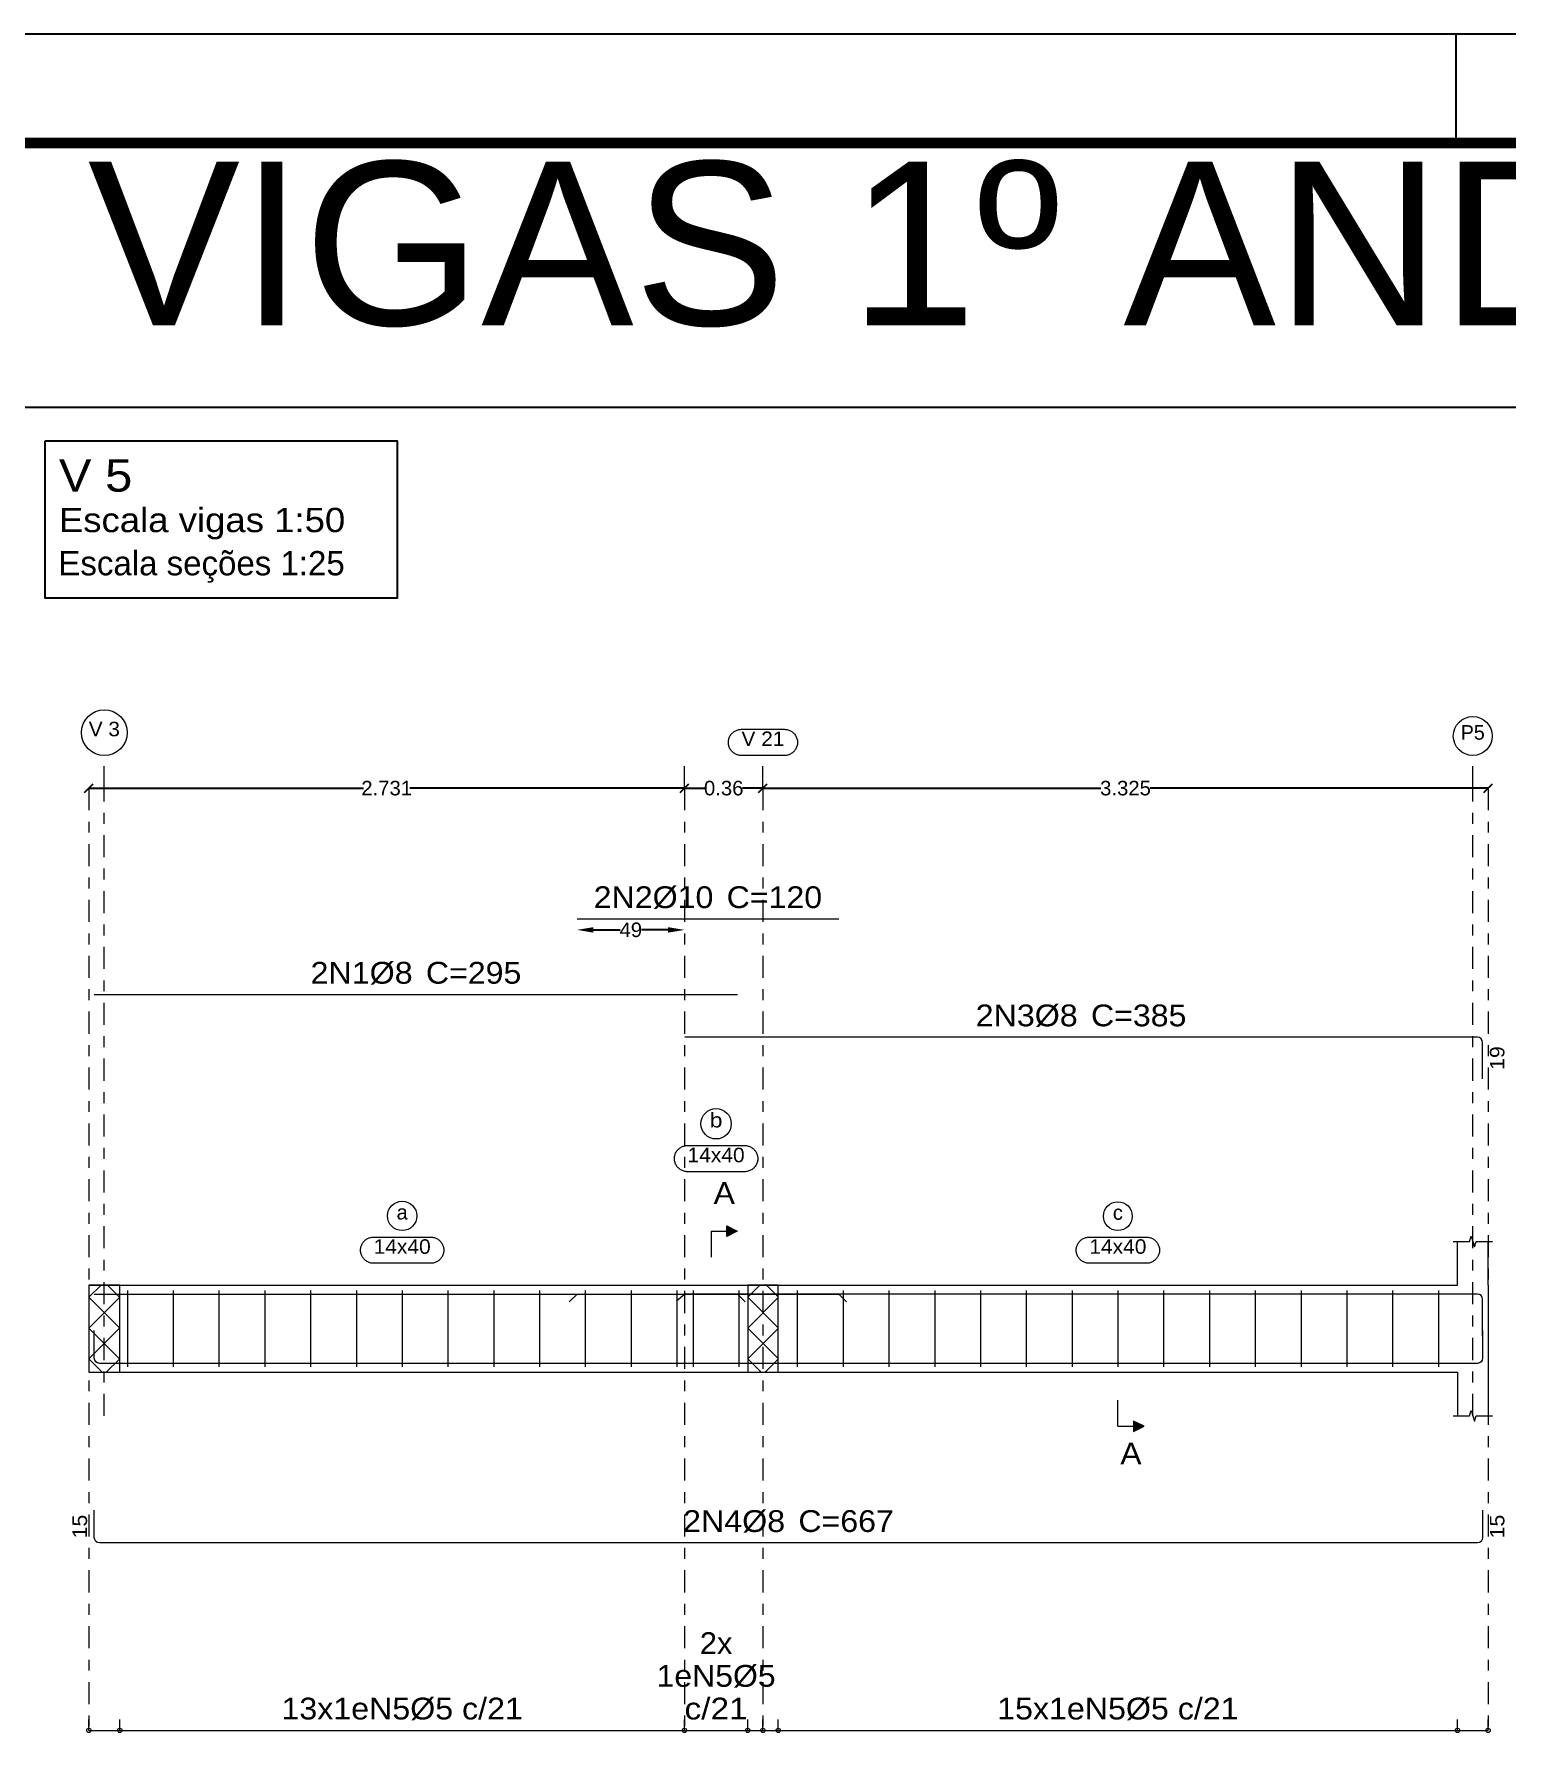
# Model space of a CAD drawing. Header units: centimetres. Extents: x 3194 to 3278, y -951 to -517.
# Drawn here: x 3228.38 to 3241.88, y -657.45 to -641.84 of the extents above; entities that cross this region are included whole.
import ezdxf
from ezdxf.enums import TextEntityAlignment as Align

# ---------------------------------------------------------------- set-up
doc = ezdxf.new("R2010")
doc.units = ezdxf.units.CM
doc.linetypes.add('CYPE_RAYAPUNTO', pattern=[0.4125, 0.2025, -0.105, 0, -0.105])
for name, color, linetype, lineweight in [('ARM_LONGITUDINAL_Ø10', 33, 'Continuous', 9), ('ARM_LONGITUDINAL_Ø8', 32, 'Continuous', 9), ('ARM_TRANSVERSAL_Ø5', 120, 'Continuous', 9), ('ELE_ARM_TRANS_TXT_EST', 7, 'Continuous', 9), ('ELE_CONT_NOS', 7, 'Continuous', 9), ('ELE_CONT_VIG_CONCRETO', 7, 'Continuous', 9), ('ELE_COT_COMPRIMENTO_PROJETADO', 8, 'Continuous', 0), ('ELE_COT_COT_ANCORAGENS', 8, 'Continuous', 0), ('ELE_COT_COT_ARM', 8, 'Continuous', 0), ('ELE_COT_COT_EST', 8, 'Continuous', 0), ('ELE_COT_COT_LIN_APOIOS', 8, 'CYPE_RAYAPUNTO', 0), ('ELE_REF_COT_LIN_AUX_COTA', 8, 'CYPE_RAYAPUNTO', 9), ('ELE_REF_LINHAS_MARCAS_PLANTA', 8, 'Continuous', 9), ('ELE_REF_MARCAS_PLANTA', 8, 'Continuous', 9), ('ELE_REF_REF_ESCALA', 3, 'Continuous', 9), ('ELE_REF_REF_NOME', 8, 'Continuous', 9), ('ELE_REF_REF_REFERENCIA', 8, 'Continuous', 9), ('ELE_REF_TEXTO_REF_NOME', 8, 'Continuous', 9), ('ELE_REF_TEXTO_REF_REFERENCIA', 8, 'Continuous', 9), ('POR_ARM_LONG_ARM_TEXTOS', 7, 'Continuous', 9), ('POR_ARM_LONG_TXT_COMP', 7, 'Continuous', 9)]:
    doc.layers.add(name, color=color, linetype=linetype, lineweight=lineweight)
doc.layers.add('ARQ-FOLHA', color=7, linetype='Continuous')
doc.layers.add('COTA CYPE', color=31, linetype='Continuous')
doc.styles.add('CYPETXT', font='arial.ttf', dxfattribs={"height": 0.2})
doc.styles.add('CYPETXT_0.2', font='arial.ttf', dxfattribs={"height": 0.133333})
doc.styles.add('TQS_ARIAL', font='arial.ttf')
doc.dimstyles.new('cype_arrow', dxfattribs={"dimtxt": 0.18, "dimasz": 0.15, "dimexe": 0.05, "dimexo": 0.05, "dimgap": 0, "dimtad": 0, "dimdec": 4, "dimzin": 0, "dimdsep": 46, "dimtxsty": 'CYPETXT_0.2', "dimcen": 0.09, "dimadec": 0, "dimazin": 0, "dimtfac": 1, "dimtdec": 4, "dimtofl": 0, "dimtmove": 2, "dimatfit": 3, "dimfxl": 1, "dimtolj": 1, "dimtzin": 0, "dimarcsym": 0})
doc.dimstyles.new('cype_oblique', dxfattribs={"dimtxt": 0.18, "dimasz": 0.18, "dimexe": 0.05, "dimexo": 0.05, "dimgap": 0, "dimtad": 0, "dimdec": 4, "dimzin": 0, "dimdsep": 46, "dimtxsty": 'CYPETXT_0.2', "dimblk": 'OBLIQUE', "dimtsz": 0.04, "dimcen": 0.09, "dimadec": 0, "dimazin": 0, "dimtfac": 1, "dimtdec": 4, "dimtofl": 0, "dimtmove": 2, "dimatfit": 3, "dimfxl": 1, "dimtolj": 1, "dimtzin": 0, "dimarcsym": 0})

# ---------------------------------------------------------------- blocks, each defined once
blk = doc.blocks.new('*D1398')
at = {"layer": 'Defpoints', "color": 0, "transparency": 16777216}
for p in [(3228.879, -648.761), (3228.879, -648.761), (3234.341, -648.761)]:
    blk.add_point(p, dxfattribs=at)
at = {"layer": 'ELE_COT_COMPRIMENTO_PROJETADO', "color": 0, "lineweight": -2, "transparency": 16777216}
for p, q in [((3228.839, -648.801), (3228.919, -648.721)), ((3228.879, -648.761), (3231.397, -648.761)), ((3234.341, -648.761), (3231.823, -648.761)), ((3234.301, -648.801), (3234.381, -648.721))]:
    blk.add_line(p, q, dxfattribs=at)
at = {"layer": 'ELE_COT_COMPRIMENTO_PROJETADO', "color": 0, "transparency": 16777216, "insert": (3231.61, -648.761), "char_height": 0.1333, "attachment_point": 5, "style": 'CYPETXT_0.2'}
blk.add_mtext('\\A1;2.731', dxfattribs=at)
blk = doc.blocks.new('_OBLIQUE')
at = {"color": 0, "linetype": 'ByBlock'}
blk.add_line((-0.5, -0.5), (0.5, 0.5), dxfattribs=at)
blk = doc.blocks.new('*D1399')
at = {"layer": 'Defpoints', "color": 0, "transparency": 16777216}
for p in [(3234.341, -648.761), (3234.341, -648.761), (3235.061, -648.761)]:
    blk.add_point(p, dxfattribs=at)
at = {"layer": 'ELE_COT_COMPRIMENTO_PROJETADO', "color": 0, "lineweight": -2, "transparency": 16777216}
for p, q in [((3234.301, -648.801), (3234.381, -648.721)), ((3234.341, -648.761), (3234.528, -648.761)), ((3235.061, -648.761), (3234.874, -648.761)), ((3235.021, -648.801), (3235.101, -648.721))]:
    blk.add_line(p, q, dxfattribs=at)
at = {"layer": 'ELE_COT_COMPRIMENTO_PROJETADO', "color": 0, "transparency": 16777216, "insert": (3234.701, -648.761), "char_height": 0.1333, "attachment_point": 5, "style": 'CYPETXT_0.2'}
blk.add_mtext('\\A1;0.36', dxfattribs=at)
blk = doc.blocks.new('*D1400')
at = {"layer": 'Defpoints', "color": 0, "transparency": 16777216}
for p in [(3235.061, -648.761), (3235.061, -648.761), (3241.711, -648.761)]:
    blk.add_point(p, dxfattribs=at)
at = {"layer": 'ELE_COT_COMPRIMENTO_PROJETADO', "color": 0, "lineweight": -2, "transparency": 16777216}
for p, q in [((3235.021, -648.801), (3235.101, -648.721)), ((3235.061, -648.761), (3238.161, -648.761)), ((3241.711, -648.761), (3238.611, -648.761)), ((3241.671, -648.801), (3241.751, -648.721))]:
    blk.add_line(p, q, dxfattribs=at)
at = {"layer": 'ELE_COT_COMPRIMENTO_PROJETADO', "color": 0, "transparency": 16777216, "insert": (3238.386, -648.761), "char_height": 0.1333, "attachment_point": 5, "style": 'CYPETXT_0.2'}
blk.add_mtext('\\A1;3.325', dxfattribs=at)
blk = doc.blocks.new('*D1401')
at = {"layer": 'Defpoints', "color": 0, "transparency": 16777216}
for p in [(3233.356, -650.061), (3234.341, -650.061), (3234.341, -650.061)]:
    blk.add_point(p, dxfattribs=at)
at = {"layer": 'ELE_COT_COT_ARM', "color": 0, "lineweight": -2, "transparency": 16777216}
for p, q in [((3233.506, -650.061), (3233.75, -650.061)), ((3234.191, -650.061), (3233.947, -650.061))]:
    blk.add_line(p, q, dxfattribs=at)
at = {"layer": 'ELE_COT_COT_ARM', "color": 0, "transparency": 16777216}
for points in [[(3233.506, -650.036), (3233.506, -650.086), (3233.356, -650.061)], [(3234.191, -650.036), (3234.191, -650.086), (3234.341, -650.061)]]:
    blk.add_solid(points, dxfattribs=at)
at = {"layer": 'ELE_COT_COT_ARM', "color": 0, "transparency": 16777216, "insert": (3233.849, -650.061), "char_height": 0.1333, "attachment_point": 5, "style": 'CYPETXT_0.2'}
blk.add_mtext('\\A1;49', dxfattribs=at)
blk = doc.blocks.new('FOLHA A1')
at = {"layer": 'ARQ-FOLHA'}
for p, q in [((841, 0), (0, 0)), ((471, -10), (471, 0))]:
    blk.add_line(p, q, dxfattribs=at)
at = {"layer": 'ARQ-FOLHA', "const_width": 1}
blk.add_lwpolyline([(25, -10), (25, -584), (831, -584), (831, -10), (25, -10)], dxfattribs=at)

msp = doc.modelspace()

# ---------------------------------------------------------------- hatches: boundary and pattern name
at = {"layer": 'ELE_REF_LINHAS_MARCAS_PLANTA'}
for points in [[(3234.72999, -652.87209), (3234.72999, -652.77609), (3234.82599, -652.82409)], [(3238.45998, -654.56609), (3238.45998, -654.66209), (3238.55598, -654.61409)]]:
    msp.add_hatch(color=256, dxfattribs=at).paths.add_polyline_path(points)

# ---------------------------------------------------------------- linework, layer by layer
msp.add_line((3196.8194, -645.2664), (3259.9194, -645.2664))
at = {"layer": 'ARM_LONGITUDINAL_Ø10'}
for p, q in [((3233.35593, -653.40109), (3233.28522, -653.4718)), ((3235.75593, -653.40109), (3235.82664, -653.4718))]:
    msp.add_line(p, q, dxfattribs=at)
for points in [[(3233.35593, -649.96092), (3235.75593, -649.96092)], [(3233.35593, -653.40109), (3235.75593, -653.40109)]]:
    msp.add_lwpolyline(points, dxfattribs=at)
at = {"layer": 'ARM_LONGITUDINAL_Ø8'}
for p, q in [((3234.34337, -653.40109), (3234.26907, -653.46801)), ((3234.82862, -653.40109), (3234.89933, -653.4718))]:
    msp.add_line(p, q, dxfattribs=at)
for points in [[(3228.92862, -650.65451), (3234.82862, -650.65451)], [(3241.66098, -651.42782), (3241.66098, -651.09343), (3241.65733, -651.07506), (3241.64692, -651.05949), (3241.63135, -651.04908), (3241.61298, -651.04543), (3234.34337, -651.04543)], [(3228.92862, -653.40109), (3234.82862, -653.40109)], [(3241.66098, -653.78348), (3241.66098, -653.44909), (3241.65733, -653.43072), (3241.64692, -653.41515), (3241.63135, -653.40474), (3241.61298, -653.40109), (3234.34337, -653.40109)], [(3241.66098, -653.73709), (3241.66098, -653.98909), (3241.65733, -654.00746), (3241.64692, -654.02303), (3241.63135, -654.03343), (3241.61298, -654.03709), (3228.97662, -654.03709), (3228.95825, -654.03343), (3228.94268, -654.02303), (3228.93227, -654.00746), (3228.92862, -653.98909), (3228.92862, -653.73709)], [(3241.66098, -655.38409), (3241.66098, -655.63609), (3241.65733, -655.65446), (3241.64692, -655.67003), (3241.63135, -655.68043), (3241.61298, -655.68409), (3228.97662, -655.68409), (3228.95825, -655.68043), (3228.94268, -655.67003), (3228.93227, -655.65446), (3228.92862, -655.63609), (3228.92862, -655.38409)]]:
    msp.add_lwpolyline(points, dxfattribs=at)
at = {"layer": 'ARM_TRANSVERSAL_Ø5'}
for p, q in [((3229.23193, -653.36909), (3229.23193, -654.06909)), ((3229.65193, -653.36909), (3229.65193, -654.06909)), ((3230.07193, -653.36909), (3230.07193, -654.06909)), ((3230.49193, -653.36909), (3230.49193, -654.06909)), ((3230.91193, -653.36909), (3230.91193, -654.06909)), ((3231.33193, -653.36909), (3231.33193, -654.06909)), ((3231.75193, -653.36909), (3231.75193, -654.06909)), ((3232.17193, -653.36909), (3232.17193, -654.06909)), ((3232.59193, -653.36909), (3232.59193, -654.06909)), ((3233.01193, -653.36909), (3233.01193, -654.06909)), ((3233.43193, -653.36909), (3233.43193, -654.06909)), ((3233.85193, -653.36909), (3233.85193, -654.06909)), ((3234.27193, -653.36909), (3234.27193, -654.06909)), ((3234.42113, -653.36909), (3234.42113, -654.06909)), ((3234.84113, -653.36909), (3234.84113, -654.06909)), ((3235.37598, -653.36909), (3235.37598, -654.06909)), ((3235.79598, -653.36909), (3235.79598, -654.06909)), ((3236.21598, -653.36909), (3236.21598, -654.06909)), ((3236.63598, -653.36909), (3236.63598, -654.06909)), ((3237.05598, -653.36909), (3237.05598, -654.06909)), ((3237.47598, -653.36909), (3237.47598, -654.06909)), ((3237.89598, -653.36909), (3237.89598, -654.06909)), ((3238.31598, -653.36909), (3238.31598, -654.06909)), ((3238.73598, -653.36909), (3238.73598, -654.06909)), ((3239.15598, -653.36909), (3239.15598, -654.06909)), ((3239.57598, -653.36909), (3239.57598, -654.06909)), ((3239.99598, -653.36909), (3239.99598, -654.06909)), ((3240.41598, -653.36909), (3240.41598, -654.06909)), ((3240.83598, -653.36909), (3240.83598, -654.06909)), ((3241.25598, -653.36909), (3241.25598, -654.06909))]:
    msp.add_line(p, q, dxfattribs=at)
at = {"layer": 'COTA CYPE'}
msp.add_lwpolyline([(3228.47834, -645.57367), (3231.70474, -645.57367), (3231.70474, -647.01715), (3228.47834, -647.01715)], close=True, dxfattribs=at)
at = {"layer": 'ELE_CONT_NOS'}
for p, q in [((3241.43098, -653.31909), (3241.43098, -652.91909)), ((3241.71098, -653.31909), (3241.71098, -652.91909)), ((3228.87862, -653.31909), (3228.87862, -654.11909)), ((3234.92098, -653.31909), (3234.92098, -653.31909)), ((3235.20098, -653.31909), (3235.20098, -653.31909)), ((3234.92098, -654.11909), (3234.92098, -654.11909)), ((3235.20098, -654.11909), (3235.20098, -654.11909)), ((3241.43098, -654.11909), (3241.43098, -654.51909)), ((3241.71098, -654.11909), (3241.71098, -654.51909))]:
    msp.add_line(p, q, dxfattribs=at)
at = {"layer": 'ELE_CONT_NOS', "lineweight": 0}
for p, q in [((3228.87862, -653.43086), (3228.99039, -653.31909)), ((3229.16258, -653.43198), (3229.04968, -653.31909)), ((3234.92098, -653.43086), (3235.03276, -653.31909)), ((3235.20098, -653.42802), (3235.09205, -653.31909)), ((3228.87862, -653.7137), (3229.16258, -653.42974)), ((3229.16258, -653.71482), (3228.87862, -653.43086)), ((3235.20098, -653.71086), (3234.92098, -653.43086)), ((3234.92098, -653.7137), (3235.20098, -653.4337)), ((3228.87862, -653.99655), (3229.16258, -653.71258)), ((3229.16258, -653.99767), (3228.87862, -653.7137)), ((3235.20098, -653.9937), (3234.92098, -653.7137)), ((3234.92098, -653.99655), (3235.20098, -653.71655)), ((3229.00116, -654.11909), (3228.87862, -653.99655)), ((3229.03892, -654.11909), (3229.16258, -653.99543)), ((3235.04352, -654.11909), (3234.92098, -653.99655)), ((3235.08129, -654.11909), (3235.20098, -653.99939))]:
    msp.add_line(p, q, dxfattribs=at)
at = {"layer": 'ELE_CONT_NOS'}
for points in [[(3241.39098, -652.91909), (3241.54098, -652.91909), (3241.55598, -652.86909), (3241.58598, -652.96909), (3241.60098, -652.91909), (3241.75098, -652.91909)], [(3228.87862, -653.31909), (3229.16258, -653.31909)], [(3234.92098, -653.31909), (3235.20098, -653.31909)], [(3241.71098, -653.31909), (3241.71098, -654.11909)], [(3228.87862, -654.11909), (3229.16258, -654.11909)], [(3234.92098, -654.11909), (3235.20098, -654.11909)], [(3241.39098, -654.51909), (3241.54098, -654.51909), (3241.55598, -654.46909), (3241.58598, -654.56909), (3241.60098, -654.51909), (3241.75098, -654.51909)]]:
    msp.add_lwpolyline(points, dxfattribs=at)
at = {"layer": 'ELE_CONT_NOS', "lineweight": 0}
for points in [[(3228.87862, -653.31909), (3228.87862, -654.11909), (3229.16258, -654.11909), (3229.16258, -653.31909), (3228.87862, -653.31909)], [(3234.92098, -653.31909), (3234.92098, -654.11909), (3235.20098, -654.11909), (3235.20098, -653.31909), (3234.92098, -653.31909)]]:
    msp.add_lwpolyline(points, close=True, dxfattribs=at)
at = {"layer": 'ELE_CONT_VIG_CONCRETO'}
for p, q in [((3229.16258, -653.31909), (3234.34128, -653.31909)), ((3234.34128, -653.31909), (3234.92098, -653.31909)), ((3235.20098, -653.31909), (3241.43098, -653.31909)), ((3229.16258, -654.11909), (3234.34128, -654.11909)), ((3234.34128, -654.11909), (3234.92098, -654.11909)), ((3235.20098, -654.11909), (3241.43098, -654.11909))]:
    msp.add_line(p, q, dxfattribs=at)
at = {"layer": 'ELE_COT_COT_EST'}
for p, q in [((3228.87862, -657.40409), (3228.87862, -657.30409)), ((3229.16258, -657.40409), (3229.16258, -657.30409)), ((3234.34128, -657.40409), (3234.34128, -657.30409)), ((3234.92098, -657.40409), (3234.92098, -657.30409)), ((3235.06098, -657.40409), (3235.06098, -657.30409)), ((3235.20098, -657.40409), (3235.20098, -657.30409)), ((3241.43098, -657.40409), (3241.43098, -657.30409))]:
    msp.add_line(p, q, dxfattribs=at)
for points in [[(3228.87862, -657.40409), (3229.16258, -657.40409), (3229.16258, -657.30409)], [(3229.16258, -657.40409), (3234.34128, -657.40409), (3234.34128, -657.30409)], [(3234.34128, -657.40409), (3234.92098, -657.40409), (3234.92098, -657.30409)], [(3234.92098, -657.40409), (3235.06098, -657.40409), (3235.06098, -657.30409)], [(3235.06098, -657.40409), (3235.20098, -657.40409), (3235.20098, -657.30409)], [(3235.20098, -657.40409), (3241.43098, -657.40409), (3241.43098, -657.30409)], [(3241.43098, -657.40409), (3241.71098, -657.40409), (3241.71098, -657.30409)]]:
    msp.add_lwpolyline(points, dxfattribs=at)
for centre in [(3228.87862, -657.40409), (3229.16258, -657.40409), (3229.16258, -657.40409), (3234.34128, -657.40409), (3234.34128, -657.40409), (3234.92098, -657.40409), (3234.92098, -657.40409), (3235.06098, -657.40409), (3235.06098, -657.40409), (3235.20098, -657.40409), (3235.20098, -657.40409), (3241.43098, -657.40409), (3241.43098, -657.40409), (3241.71098, -657.40409)]:
    msp.add_circle(centre, 0.02, dxfattribs=at)
at = {"layer": 'ELE_COT_COT_LIN_APOIOS'}
for p, q in [((3228.87862, -648.76092), (3228.87862, -657.40409)), ((3234.34128, -648.76092), (3234.34128, -657.40409)), ((3235.06098, -648.76092), (3235.06098, -657.40409)), ((3241.71098, -648.76092), (3241.71098, -657.40409))]:
    msp.add_line(p, q, dxfattribs=at)
at = {"layer": 'ELE_REF_COT_LIN_AUX_COTA'}
for p, q in [((3229.0206, -648.76092), (3229.0206, -648.46092)), ((3234.34128, -648.76092), (3234.34128, -648.46092)), ((3235.06098, -648.76092), (3235.06098, -648.46092)), ((3241.57098, -648.76092), (3241.57098, -648.46092)), ((3229.0206, -654.51909), (3229.0206, -648.76092)), ((3241.57098, -654.51909), (3241.57098, -648.76092))]:
    msp.add_line(p, q, dxfattribs=at)
at = {"layer": 'ELE_REF_LINHAS_MARCAS_PLANTA'}
for p, q in [((3234.58599, -652.82409), (3234.58599, -653.06409)), ((3234.58599, -652.82409), (3234.72999, -652.82409)), ((3238.31598, -654.61409), (3238.31598, -654.37409)), ((3238.31598, -654.61409), (3238.45998, -654.61409))]:
    msp.add_line(p, q, dxfattribs=at)
for points in [[(3234.72999, -652.87209), (3234.72999, -652.77609), (3234.82599, -652.82409)], [(3238.45998, -654.56609), (3238.45998, -654.66209), (3238.55598, -654.61409)]]:
    msp.add_lwpolyline(points, close=True, dxfattribs=at)
at = {"layer": 'ELE_REF_REF_NOME'}
for points in [[(3234.89313, -652.03909), (3234.90115, -652.03935), (3234.90913, -652.04016), (3234.91704, -652.04149), (3234.92484, -652.04335), (3234.9325, -652.04573), (3234.93998, -652.04861), (3234.94725, -652.05198), (3234.95429, -652.05584), (3234.96105, -652.06015), (3234.9675, -652.06491), (3234.97363, -652.07009), (3234.97939, -652.07566), (3234.98477, -652.08161), (3234.98974, -652.08791), (3234.99428, -652.09452), (3234.99837, -652.10142), (3235.00198, -652.10857), (3235.00511, -652.11596), (3235.00775, -652.12353), (3235.00986, -652.13127), (3235.01146, -652.13913), (3235.01253, -652.14708), (3235.01307, -652.15508), (3235.01307, -652.1631), (3235.01253, -652.1711), (3235.01146, -652.17905), (3235.00986, -652.18691), (3235.00775, -652.19464), (3235.00511, -652.20222), (3235.00198, -652.2096), (3234.99837, -652.21676), (3234.99428, -652.22366), (3234.98974, -652.23027), (3234.98477, -652.23656), (3234.97939, -652.24251), (3234.97363, -652.24809), (3234.9675, -652.25326), (3234.96105, -652.25802), (3234.95429, -652.26233), (3234.94725, -652.26619), (3234.93998, -652.26956), (3234.9325, -652.27245), (3234.92484, -652.27482), (3234.91704, -652.27668), (3234.90913, -652.27802), (3234.90115, -652.27882), (3234.89313, -652.27909), (3234.36913, -652.27909), (3234.36112, -652.27882), (3234.35314, -652.27802), (3234.34523, -652.27668), (3234.33743, -652.27482), (3234.32977, -652.27245), (3234.32229, -652.26956), (3234.31501, -652.26619), (3234.30798, -652.26233), (3234.30122, -652.25802), (3234.29476, -652.25326), (3234.28864, -652.24809), (3234.28287, -652.24251), (3234.27749, -652.23656), (3234.27252, -652.23027), (3234.26799, -652.22366), (3234.2639, -652.21676), (3234.26028, -652.2096), (3234.25715, -652.20222), (3234.25452, -652.19464), (3234.2524, -652.18691), (3234.2508, -652.17905), (3234.24974, -652.1711), (3234.2492, -652.1631), (3234.2492, -652.15508), (3234.24974, -652.14708), (3234.2508, -652.13913), (3234.2524, -652.13127), (3234.25452, -652.12353), (3234.25715, -652.11596), (3234.26028, -652.10857), (3234.2639, -652.10142), (3234.26799, -652.09452), (3234.27252, -652.08791), (3234.27749, -652.08161), (3234.28287, -652.07566), (3234.28864, -652.07009), (3234.29476, -652.06491), (3234.30122, -652.06015), (3234.30798, -652.05584), (3234.31501, -652.05198), (3234.32229, -652.04861), (3234.32977, -652.04573), (3234.33743, -652.04335), (3234.34523, -652.04149), (3234.35314, -652.04016), (3234.36112, -652.03935), (3234.36913, -652.03909), (3234.89313, -652.03909)], [(3232.01393, -652.87909), (3232.02195, -652.87935), (3232.02993, -652.88016), (3232.03783, -652.88149), (3232.04564, -652.88335), (3232.05329, -652.88573), (3232.06078, -652.88861), (3232.06805, -652.89198), (3232.07509, -652.89584), (3232.08185, -652.90015), (3232.0883, -652.90491), (3232.09443, -652.91009), (3232.10019, -652.91566), (3232.10557, -652.92161), (3232.11054, -652.92791), (3232.11508, -652.93452), (3232.11917, -652.94142), (3232.12278, -652.94857), (3232.12591, -652.95596), (3232.12854, -652.96353), (3232.13066, -652.97127), (3232.13226, -652.97913), (3232.13333, -652.98708), (3232.13386, -652.99508), (3232.13386, -653.0031), (3232.13333, -653.0111), (3232.13226, -653.01905), (3232.13066, -653.02691), (3232.12854, -653.03464), (3232.12591, -653.04222), (3232.12278, -653.0496), (3232.11917, -653.05676), (3232.11508, -653.06366), (3232.11054, -653.07027), (3232.10557, -653.07656), (3232.10019, -653.08251), (3232.09443, -653.08809), (3232.0883, -653.09326), (3232.08185, -653.09802), (3232.07509, -653.10233), (3232.06805, -653.10619), (3232.06078, -653.10956), (3232.05329, -653.11245), (3232.04564, -653.11482), (3232.03783, -653.11668), (3232.02993, -653.11802), (3232.02195, -653.11882), (3232.01393, -653.11909), (3231.48993, -653.11909), (3231.48192, -653.11882), (3231.47394, -653.11802), (3231.46603, -653.11668), (3231.45823, -653.11482), (3231.45057, -653.11245), (3231.44308, -653.10956), (3231.43581, -653.10619), (3231.42878, -653.10233), (3231.42202, -653.09802), (3231.41556, -653.09326), (3231.40944, -653.08809), (3231.40367, -653.08251), (3231.39829, -653.07656), (3231.39332, -653.07027), (3231.38878, -653.06366), (3231.3847, -653.05676), (3231.38108, -653.0496), (3231.37795, -653.04222), (3231.37532, -653.03464), (3231.3732, -653.02691), (3231.3716, -653.01905), (3231.37053, -653.0111), (3231.37, -653.0031), (3231.37, -652.99508), (3231.37053, -652.98708), (3231.3716, -652.97913), (3231.3732, -652.97127), (3231.37532, -652.96353), (3231.37795, -652.95596), (3231.38108, -652.94857), (3231.3847, -652.94142), (3231.38878, -652.93452), (3231.39332, -652.92791), (3231.39829, -652.92161), (3231.40367, -652.91566), (3231.40944, -652.91009), (3231.41556, -652.90491), (3231.42202, -652.90015), (3231.42878, -652.89584), (3231.43581, -652.89198), (3231.44308, -652.88861), (3231.45057, -652.88573), (3231.45823, -652.88335), (3231.46603, -652.88149), (3231.47394, -652.88016), (3231.48192, -652.87935), (3231.48993, -652.87909), (3232.01393, -652.87909)], [(3238.57798, -652.87909), (3238.586, -652.87935), (3238.59398, -652.88016), (3238.60189, -652.88149), (3238.60969, -652.88335), (3238.61735, -652.88573), (3238.62483, -652.88861), (3238.6321, -652.89198), (3238.63914, -652.89584), (3238.6459, -652.90015), (3238.65235, -652.90491), (3238.65848, -652.91009), (3238.66424, -652.91566), (3238.66962, -652.92161), (3238.67459, -652.92791), (3238.67913, -652.93452), (3238.68322, -652.94142), (3238.68683, -652.94857), (3238.68997, -652.95596), (3238.6926, -652.96353), (3238.69471, -652.97127), (3238.69631, -652.97913), (3238.69738, -652.98708), (3238.69792, -652.99508), (3238.69792, -653.0031), (3238.69738, -653.0111), (3238.69631, -653.01905), (3238.69471, -653.02691), (3238.6926, -653.03464), (3238.68997, -653.04222), (3238.68683, -653.0496), (3238.68322, -653.05676), (3238.67913, -653.06366), (3238.67459, -653.07027), (3238.66962, -653.07656), (3238.66424, -653.08251), (3238.65848, -653.08809), (3238.65235, -653.09326), (3238.6459, -653.09802), (3238.63914, -653.10233), (3238.6321, -653.10619), (3238.62483, -653.10956), (3238.61735, -653.11245), (3238.60969, -653.11482), (3238.60189, -653.11668), (3238.59398, -653.11802), (3238.586, -653.11882), (3238.57798, -653.11909), (3238.05398, -653.11909), (3238.04597, -653.11882), (3238.03799, -653.11802), (3238.03008, -653.11668), (3238.02228, -653.11482), (3238.01462, -653.11245), (3238.00714, -653.10956), (3237.99986, -653.10619), (3237.99283, -653.10233), (3237.98607, -653.09802), (3237.97961, -653.09326), (3237.97349, -653.08809), (3237.96772, -653.08251), (3237.96235, -653.07656), (3237.95737, -653.07027), (3237.95284, -653.06366), (3237.94875, -653.05676), (3237.94513, -653.0496), (3237.942, -653.04222), (3237.93937, -653.03464), (3237.93725, -653.02691), (3237.93565, -653.01905), (3237.93459, -653.0111), (3237.93405, -653.0031), (3237.93405, -652.99508), (3237.93459, -652.98708), (3237.93565, -652.97913), (3237.93725, -652.97127), (3237.93937, -652.96353), (3237.942, -652.95596), (3237.94513, -652.94857), (3237.94875, -652.94142), (3237.95284, -652.93452), (3237.95737, -652.92791), (3237.96235, -652.92161), (3237.96772, -652.91566), (3237.97349, -652.91009), (3237.97961, -652.90491), (3237.98607, -652.90015), (3237.99283, -652.89584), (3237.99986, -652.89198), (3238.00714, -652.88861), (3238.01462, -652.88573), (3238.02228, -652.88335), (3238.03008, -652.88149), (3238.03799, -652.88016), (3238.04597, -652.87935), (3238.05398, -652.87909), (3238.57798, -652.87909)]]:
    msp.add_lwpolyline(points, close=True, dxfattribs=at)
for centre, radius in [((3234.63113, -651.83976), 0.13933), ((3231.75193, -652.68438), 0.13471), ((3238.31598, -652.687), 0.13209)]:
    msp.add_circle(centre, radius, dxfattribs=at)
at = {"layer": 'ELE_REF_REF_REFERENCIA'}
msp.add_lwpolyline([(3235.25798, -648.22092), (3235.266, -648.22119), (3235.27398, -648.22199), (3235.28189, -648.22333), (3235.28969, -648.22519), (3235.29735, -648.22756), (3235.30483, -648.23044), (3235.3121, -648.23382), (3235.31914, -648.23767), (3235.3259, -648.24199), (3235.33235, -648.24675), (3235.33848, -648.25192), (3235.34424, -648.2575), (3235.34962, -648.26345), (3235.35459, -648.26974), (3235.35913, -648.27635), (3235.36322, -648.28325), (3235.36683, -648.29041), (3235.36997, -648.29779), (3235.3726, -648.30537), (3235.37471, -648.3131), (3235.37631, -648.32096), (3235.37738, -648.32891), (3235.37792, -648.33691), (3235.37792, -648.34493), (3235.37738, -648.35293), (3235.37631, -648.36088), (3235.37471, -648.36874), (3235.3726, -648.37647), (3235.36997, -648.38405), (3235.36683, -648.39143), (3235.36322, -648.39859), (3235.35913, -648.40549), (3235.35459, -648.4121), (3235.34962, -648.4184), (3235.34424, -648.42434), (3235.33848, -648.42992), (3235.33235, -648.4351), (3235.3259, -648.43985), (3235.31914, -648.44417), (3235.3121, -648.44802), (3235.30483, -648.4514), (3235.29735, -648.45428), (3235.28969, -648.45666), (3235.28189, -648.45852), (3235.27398, -648.45985), (3235.266, -648.46065), (3235.25798, -648.46092), (3234.86398, -648.46092), (3234.85597, -648.46065), (3234.84799, -648.45985), (3234.84008, -648.45852), (3234.83228, -648.45666), (3234.82462, -648.45428), (3234.81714, -648.4514), (3234.80986, -648.44802), (3234.80283, -648.44417), (3234.79607, -648.43985), (3234.78961, -648.4351), (3234.78349, -648.42992), (3234.77772, -648.42434), (3234.77235, -648.4184), (3234.76737, -648.4121), (3234.76284, -648.40549), (3234.75875, -648.39859), (3234.75513, -648.39143), (3234.752, -648.38405), (3234.74937, -648.37647), (3234.74725, -648.36874), (3234.74565, -648.36088), (3234.74459, -648.35293), (3234.74405, -648.34493), (3234.74405, -648.33691), (3234.74459, -648.32891), (3234.74565, -648.32096), (3234.74725, -648.3131), (3234.74937, -648.30537), (3234.752, -648.29779), (3234.75513, -648.29041), (3234.75875, -648.28325), (3234.76284, -648.27635), (3234.76737, -648.26974), (3234.77235, -648.26345), (3234.77772, -648.2575), (3234.78349, -648.25192), (3234.78961, -648.24675), (3234.79607, -648.24199), (3234.80283, -648.23767), (3234.80986, -648.23382), (3234.81714, -648.23044), (3234.82462, -648.22756), (3234.83228, -648.22519), (3234.84008, -648.22333), (3234.84799, -648.22199), (3234.85597, -648.22119), (3234.86398, -648.22092), (3235.25798, -648.22092)], close=True, dxfattribs=at)
for centre, radius in [((3229.0206, -648.25153), 0.2094), ((3241.57098, -648.28253), 0.17839)]:
    msp.add_circle(centre, radius, dxfattribs=at)

# ---------------------------------------------------------------- block references
at = {"layer": 'ARQ-FOLHA', "xscale": 0.1, "yscale": 0.1, "zscale": 0.1}
msp.add_blockref('FOLHA A1', (3194.3194, -641.84247), dxfattribs=at)

# ---------------------------------------------------------------- texts
at = {"insert": (3211.05675, -643.01338), "char_height": 1.5, "attachment_point": 1, "style": 'TQS_ARIAL'}
msp.add_mtext_dynamic_manual_height_columns('DETALHAMENTO VIGAS 1º ANDAR', width=72.2611045, gutter_width=12.5, heights=[0], dxfattribs=at)
at = {"layer": 'COTA CYPE', "style": 'CYPETXT', "width": 1.080185}
msp.add_text('V 5', height=0.297399, dxfattribs=at).set_placement((3228.60375, -646.04044), (3229.27736, -646.04044), align=Align.FIT)
at = {"layer": 'ELE_ARM_TRANS_TXT_EST', "style": 'CYPETXT'}
for s, width, p, p2 in [('2x', 1.016644, (3234.48113, -656.70409), (3234.78113, -656.70409)), ('1eN5%%c5', 1.049339, (3234.08513, -657.00409), (3235.17713, -657.00409)), ('13x1eN5%%c5 c/21', 1.055863, (3230.64493, -657.30409), (3232.85893, -657.30409)), ('c/21', 1.096376, (3234.34163, -657.30409), (3234.92063, -657.30409)), ('15x1eN5%%c5 c/21', 1.055863, (3237.20898, -657.30409), (3239.42298, -657.30409))]:
    msp.add_text(s, height=0.2, dxfattribs=dict(at, width=width)).set_placement(p, p2, align=Align.FIT)
at = {"layer": 'ELE_COT_COT_ANCORAGENS', "style": 'CYPETXT', "width": 1.042546}
for s, p, p2 in [('19', (3241.86098, -651.34462), (3241.86098, -651.12862)), ('15', (3228.86195, -655.64209), (3228.86195, -655.42609)), ('15', (3241.86098, -655.64209), (3241.86098, -655.42609))]:
    msp.add_text(s, height=0.133333, rotation=90, dxfattribs=at).set_placement(p, p2, align=Align.FIT)
at = {"layer": 'ELE_REF_MARCAS_PLANTA', "style": 'CYPETXT', "width": 1.044083}
for p, p2 in [((3234.60849, -652.57409), (3234.80349, -652.57409)), ((3238.33848, -654.96409), (3238.53348, -654.96409))]:
    msp.add_text('A', height=0.2, dxfattribs=at).set_placement(p, p2, align=Align.FIT)
at = {"layer": 'ELE_REF_REF_ESCALA', "style": 'CYPETXT'}
for s, width, p, p2 in [('Escala vigas 1:50', 1.075389, (3228.60375, -646.41219), (3231.23015, -646.41219)), ('Escala seções 1:25', 0.971968, (3228.59888, -646.80831), (3231.22528, -646.80831))]:
    msp.add_text(s, height=0.2230494, dxfattribs=dict(at, width=width)).set_placement(p, p2, align=Align.FIT)
at = {"layer": 'ELE_REF_TEXTO_REF_NOME', "style": 'CYPETXT'}
for s, height, width, p, p2 in [('b', 0.13333, 1.139078, (3234.57213, -651.87309), (3234.69013, -651.87309)), ('14x40', 0.133333, 1.032505, (3234.36913, -652.19242), (3234.89313, -652.19242)), ('a', 0.13333, 0.984627, (3231.70093, -652.71772), (3231.80293, -652.71772)), ('c', 0.13333, 0.987832, (3238.26998, -652.72033), (3238.36198, -652.72033)), ('14x40', 0.133333, 1.032505, (3231.48993, -653.03242), (3232.01393, -653.03242)), ('14x40', 0.133333, 1.032505, (3238.05398, -653.03242), (3238.57798, -653.03242))]:
    msp.add_text(s, height=height, dxfattribs=dict(at, width=width)).set_placement(p, p2, align=Align.FIT)
at = {"layer": 'ELE_REF_TEXTO_REF_REFERENCIA', "style": 'CYPETXT'}
for s, width, p, p2 in [('V 3', 1.022957, (3228.8776, -648.28486), (3229.1636, -648.28486)), ('P5', 0.965629, (3241.46098, -648.31586), (3241.68098, -648.31586)), ('V 21', 1.028253, (3234.86398, -648.37425), (3235.25798, -648.37425))]:
    msp.add_text(s, height=0.133333, dxfattribs=dict(at, width=width)).set_placement(p, p2, align=Align.FIT)
at = {"layer": 'POR_ARM_LONG_ARM_TEXTOS', "style": 'CYPETXT'}
for s, width, p, p2 in [('2N2%%c10', 1.055105, (3233.50843, -649.86092), (3234.60643, -649.86092)), ('2N1%%c8', 1.057309, (3230.91212, -650.55451), (3231.84812, -650.55451)), ('2N3%%c8', 1.057309, (3237.01168, -650.94543), (3237.94768, -650.94543)), ('2N4%%c8', 1.057309, (3234.3283, -655.58409), (3235.2643, -655.58409))]:
    msp.add_text(s, height=0.2, dxfattribs=dict(at, width=width)).set_placement(p, p2, align=Align.FIT)
at = {"layer": 'POR_ARM_LONG_TXT_COMP', "style": 'CYPETXT', "width": 1.053117}
for s, p, p2 in [(' C=120', (3234.64643, -649.86092), (3235.60343, -649.86092)), (' C=295', (3231.88812, -650.55451), (3232.84512, -650.55451)), (' C=385', (3237.98768, -650.94543), (3238.94468, -650.94543)), (' C=667', (3235.3043, -655.58409), (3236.2613, -655.58409))]:
    msp.add_text(s, height=0.2, dxfattribs=at).set_placement(p, p2, align=Align.FIT)

# ---------------------------------------------------------------- dimensions: what is measured, and where the dimension line sits
at = {"layer": 'ELE_COT_COMPRIMENTO_PROJETADO'}
for p1, p2, text, picture, middle in [((3234.34128, -648.76092), (3228.87862, -648.76092), '2.731', '*D1398', (3231.60995, -648.76092)), ((3235.06098, -648.76092), (3234.34128, -648.76092), '0.36', '*D1399', (3234.70113, -648.76092)), ((3241.71098, -648.76092), (3235.06098, -648.76092), '3.325', '*D1400', (3238.38598, -648.76092))]:
    dim = msp.add_aligned_dim(p1=p1, p2=p2, distance=0, text=text, dimstyle='cype_oblique', override={"dimexe": 0, "dimexo": 0}, dxfattribs=at)
    dim.commit()
    dim.dimension.update_dxf_attribs({"geometry": picture, "text_midpoint": middle})
at = {"layer": 'ELE_COT_COT_ARM'}
dim = msp.add_aligned_dim(p1=(3233.35593, -650.06092), p2=(3234.34128, -650.06092), distance=0, text='49', dimstyle='cype_arrow', override={"dimexe": 0, "dimexo": 0}, dxfattribs=at)
dim.commit()
dim.dimension.update_dxf_attribs({"geometry": '*D1401', "text_midpoint": (3233.84861, -650.06092)})

doc.saveas('drawing.dxf')
